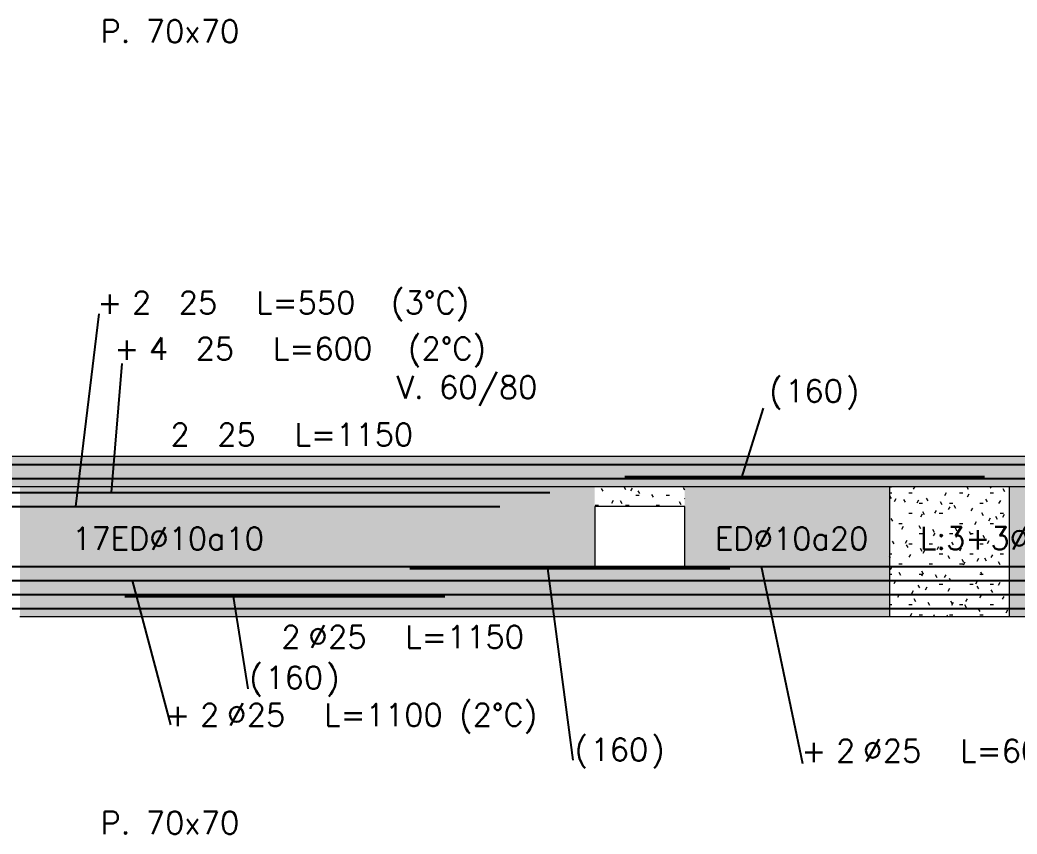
# Model space of a CAD drawing. Extents: x -10459 to 16942, y -13088 to 14608.
# Drawn here: x 2475.8 to 2974.5, y 2378.3 to 2785.5 of the extents above; entities that cross this region are included whole.
import ezdxf
from ezdxf.enums import TextEntityAlignment as Align

# ---------------------------------------------------------------- set-up
doc = ezdxf.new("R2010")
doc.units = 0
doc.header["$LTSCALE"] = 30
doc.header["$MEASUREMENT"] = 0
doc.linetypes.add("EJE1-1'$0$RLE-PROYECCION", pattern=[0.71438, 0.47625, -0.23813])
doc.layers.get('0').update_dxf_attribs({"linetype": 'CONTINUOUS'})
doc.layers.add("EJE1-1'$0$RLA-ACHURADO", color=30, linetype="EJE1-1'$0$RLE-PROYECCION", lineweight=15, transparency=0.7)
doc.layers.add("EJE1-1'$0$RLA-CONTORNO", color=30, linetype='CONTINUOUS', lineweight=15)
doc.layers.add("EJE1-1'$0$RLA-TEXTOS-1", color=9, linetype='CONTINUOUS', lineweight=9)
doc.layers.add("EJE1-1'$0$RLA-FE", color=7, linetype='CONTINUOUS')
doc.layers.add("EJE1-1'$0$RLA-TEXTOS-FE", color=9, linetype='CONTINUOUS')
doc.styles.add("EJE1-1'$0$RomanS", font='romans.shx', dxfattribs={"height": 11.25})
pattern_1 = [(0, (-234.281, -2576.79), (20.32, 5.08), [1.676, -13.564, 1.676, -13.564, -81.28]), (0, (-234.281, -2576.79), (20.32, 5.08), [-30.48, 1.676, -28.804, 1.676, -13.564, -35.56]), (0, (-234.281, -2576.79), (20.32, 5.08), [-76.2, 1.676, -8.484, 1.676, -23.724]), (120, (-226.661, -2574.25), (-14.559409, 15.057636), [1.676, -13.564, 1.676, -13.564, -81.28]), (120, (-226.661, -2574.25), (-14.559409, 15.057636), [-30.48, 1.676, -28.804, 1.676, -13.564, -35.56]), (120, (-226.661, -2574.25), (-14.559409, 15.057636), [-76.2, 1.676, -8.484, 1.676, -23.724]), (240, (-224.121, -2564.09), (-5.760591, -20.137636), [1.676, -13.564, 1.676, -13.564, -81.28]), (240, (-224.121, -2564.09), (-5.760591, -20.137636), [-30.48, 1.676, -28.804, 1.676, -13.564, -35.56]), (240, (-224.121, -2564.09), (-5.760591, -20.137636), [-76.2, 1.676, -8.484, 1.676, -23.724])]

# ---------------------------------------------------------------- blocks, each defined once
blk = doc.blocks.new('*U212')
at = {"layer": "EJE1-1'$0$RLA-FE"}
blk.add_line((0, 0), (1068.21, 0), dxfattribs=at)
at = {"layer": "EJE1-1'$0$RLA-FE", "color": 3, "style": "EJE1-1'$0$RomanS", "flags": 8}
for tag, p in [('F=', (558.02, 9.32)), ('NUM', (572.42, 9.32))]:
    blk.add_attdef(tag, text='', height=11.25, dxfattribs=at).set_placement(p, align=Align.RIGHT)
at = {"layer": "EJE1-1'$0$RLA-FE", "color": 3, "style": "EJE1-1'$0$RomanS"}
for tag, p, flags in [('PHI', (576.32, 9.54), 14), ('DIAM', (586.18, 9.32), 12), ('MINUS', (608.19, 9.32), 13), ('MARK', (621.59, 9.32), 13), ('TEXTO_FE1', (624.89, 9.32), 8), ('TEXTO_FE2', (692.41, 9.34), 8), ('TIPO', (573.8, -75.78), 13), ('NVECES', (559.93, -94.72), 13), ('NUMFE', (563.86, -114.48), 13), ('CAPA', (572.06, -133.6), 13), ('DESPLAZA', (278.34, -151.59), 13), ('ESPACIO', (284.39, -169.95), 13), ('CANT', (298.23, -188.75), 13)]:
    blk.add_attdef(tag, p, '', height=11.25, dxfattribs=dict(at, flags=flags))
blk = doc.blocks.new('*U94')
at = {"layer": "EJE1-1'$0$RLA-FE"}
for p, q in [((0, 0), (1068.21, 0)), ((1068.21, 0), (1118.21, 0)), ((1118.21, 0), (1150, 0)), ((1150, 0), (1150, 0))]:
    blk.add_line(p, q, dxfattribs=at)
at = {"layer": "EJE1-1'$0$RLA-FE", "color": 3, "style": "EJE1-1'$0$RomanS", "flags": 8}
for tag, p in [('F=', (483.44, 36.32)), ('NUM', (497.85, 36.32))]:
    blk.add_attdef(tag, text='', height=11.25, dxfattribs=at).set_placement(p, align=Align.RIGHT)
at = {"layer": "EJE1-1'$0$RLA-FE", "color": 3, "style": "EJE1-1'$0$RomanS"}
for tag, p, flags in [('PHI', (501.74, 36.54), 14), ('DIAM', (511.6, 36.32), 12), ('MINUS', (533.62, 36.32), 13), ('MARK', (547.01, 36.32), 13), ('TEXTO_FE1', (550.31, 36.32), 8), ('TEXTO_FE2', (617.83, 36.34), 8), ('TIPO', (573.8, -75.78), 13), ('NVECES', (559.93, -94.72), 13), ('NUMFE', (563.86, -114.48), 13), ('CAPA', (572.06, -133.6), 13), ('DESPLAZA', (278.34, -151.59), 13), ('ESPACIO', (284.39, -169.95), 13), ('CANT', (298.23, -188.75), 13)]:
    blk.add_attdef(tag, p, '', height=11.25, dxfattribs=dict(at, flags=flags))
blk = doc.blocks.new('*U208')
at = {"layer": "EJE1-1'$0$RLA-FE"}
for q in [(0, 0), (1118.21, 0)]:
    blk.add_line((0, 0), q, dxfattribs=at)
at = {"layer": "EJE1-1'$0$RLA-FE", "color": 3, "style": "EJE1-1'$0$RomanS", "flags": 8}
for tag, p in [('F=', (447.9, 36.32)), ('NUM', (462.31, 36.32))]:
    blk.add_attdef(tag, text='', height=11.25, dxfattribs=at).set_placement(p, align=Align.RIGHT)
at = {"layer": "EJE1-1'$0$RLA-FE", "color": 3, "style": "EJE1-1'$0$RomanS"}
for tag, p, flags in [('PHI', (466.21, 36.54), 14), ('DIAM', (476.06, 36.32), 12), ('MINUS', (498.08, 36.32), 13), ('MARK', (511.48, 36.32), 13), ('TEXTO_FE1', (514.78, 36.32), 8), ('TEXTO_FE2', (582.3, 36.34), 8), ('TIPO', (598.8, -75.78), 13), ('NVECES', (584.93, -94.72), 13), ('NUMFE', (588.86, -114.48), 13), ('CAPA', (597.06, -133.6), 13), ('DESPLAZA', (278.34, -151.59), 13), ('ESPACIO', (284.39, -169.95), 13), ('CANT', (298.23, -188.75), 13)]:
    blk.add_attdef(tag, p, '', height=11.25, dxfattribs=dict(at, flags=flags))
blk = doc.blocks.new('*U95')
at = {"layer": "EJE1-1'$0$RLA-FE", "color": 6}
blk.add_line((0, 1), (180, 1), dxfattribs=at)
at = {"layer": "EJE1-1'$0$RLA-FE", "color": 3, "style": "EJE1-1'$0$RomanS", "flags": 8}
for tag, p in [('(', (75.66, 38.14)), (')', (113.99, 38.14)), ('EMP', (94.68, 38.14))]:
    blk.add_attdef(tag, text='', height=11.25, dxfattribs=at).set_placement(p, align=Align.CENTER)
blk = doc.blocks.new('*U213')
at = {"layer": "EJE1-1'$0$RLA-FE"}
for p, q in [((0, 0), (518.21, 0)), ((518.21, 0), (568.21, 0)), ((568.21, 0), (600, 0)), ((600, 0), (600, 0))]:
    blk.add_line(p, q, dxfattribs=at)
at = {"layer": "EJE1-1'$0$RLA-FE", "color": 3, "style": "EJE1-1'$0$RomanS", "flags": 8}
for tag, p in [('F=', (394.72, 66.32)), ('NUM', (409.12, 66.32))]:
    blk.add_attdef(tag, text='', height=11.25, dxfattribs=at).set_placement(p, align=Align.RIGHT)
at = {"layer": "EJE1-1'$0$RLA-FE", "color": 3, "style": "EJE1-1'$0$RomanS"}
for tag, p, flags in [('PHI', (413.02, 66.54), 14), ('DIAM', (422.88, 66.32), 12), ('MINUS', (444.89, 66.32), 13), ('MARK', (458.29, 66.32), 13), ('TEXTO_FE1', (461.59, 66.32), 8), ('TEXTO_FE2', (529.11, 66.34), 8), ('TIPO', (298.8, -75.78), 13), ('NVECES', (284.93, -94.72), 13), ('NUMFE', (288.86, -114.48), 13), ('CAPA', (297.06, -133.6), 13), ('DESPLAZA', (278.34, -151.59), 13), ('ESPACIO', (284.39, -169.95), 13), ('CANT', (298.23, -188.75), 13)]:
    blk.add_attdef(tag, p, '', height=11.25, dxfattribs=dict(at, flags=flags))
blk = doc.blocks.new('*U98')
at = {"layer": "EJE1-1'$0$RLA-FE"}
blk.add_line((0, 0), (1068.21, 0), dxfattribs=at)
at = {"layer": "EJE1-1'$0$RLA-FE", "color": 3, "style": "EJE1-1'$0$RomanS", "flags": 8}
for tag, p in [('F=', (483.44, -19.89)), ('NUM', (497.85, -19.89))]:
    blk.add_attdef(tag, text='', height=11.25, dxfattribs=at).set_placement(p, align=Align.RIGHT)
at = {"layer": "EJE1-1'$0$RLA-FE", "color": 3, "style": "EJE1-1'$0$RomanS"}
for tag, p, flags in [('PHI', (501.74, -19.68), 12), ('DIAM', (511.6, -19.89), 12), ('MINUS', (533.62, -19.89), 13), ('MARK', (547.01, -19.89), 13), ('TEXTO_FE1', (550.31, -19.89), 8), ('TEXTO_FE2', (617.83, -19.88), 8), ('TIPO', (573.8, -57.92), 13), ('NVECES', (559.93, -76.86), 13), ('NUMFE', (563.86, -96.62), 13), ('CAPA', (572.06, -115.74), 13), ('DESPLAZA', (277.18, -134.17), 13), ('ESPACIO', (283.22, -152.53), 13), ('CANT', (297.06, -171.33), 13)]:
    blk.add_attdef(tag, p, '', height=11.25, dxfattribs=dict(at, flags=flags))
blk = doc.blocks.new('*U222')
at = {"layer": "EJE1-1'$0$RLA-FE"}
for p, q in [((0, 0), (1068.21, 0)), ((1068.21, 0), (1118.21, 0)), ((1118.21, 0), (1150, 0)), ((1150, 0), (1150, 0))]:
    blk.add_line(p, q, dxfattribs=at)
at = {"layer": "EJE1-1'$0$RLA-FE", "color": 3, "style": "EJE1-1'$0$RomanS", "flags": 8}
for tag, p in [('F=', (354.93, -47.89)), ('NUM', (369.34, -47.89))]:
    blk.add_attdef(tag, text='', height=11.25, dxfattribs=at).set_placement(p, align=Align.RIGHT)
at = {"layer": "EJE1-1'$0$RLA-FE", "color": 3, "style": "EJE1-1'$0$RomanS"}
for tag, p, flags in [('PHI', (373.23, -47.68), 12), ('DIAM', (383.09, -47.89), 12), ('MINUS', (405.11, -47.89), 13), ('MARK', (418.5, -47.89), 13), ('TEXTO_FE1', (421.8, -47.89), 8), ('TEXTO_FE2', (489.32, -47.88), 8), ('TIPO', (573.8, -57.92), 13), ('NVECES', (559.93, -76.86), 13), ('NUMFE', (563.86, -96.62), 13), ('CAPA', (572.06, -115.74), 13), ('DESPLAZA', (277.18, -134.17), 13), ('ESPACIO', (283.22, -152.53), 13), ('CANT', (297.06, -171.33), 13)]:
    blk.add_attdef(tag, p, '', height=11.25, dxfattribs=dict(at, flags=flags))
blk = doc.blocks.new('*U97')
at = {"layer": "EJE1-1'$0$RLA-FE"}
for q in [(0, 0), (1068.21, 0)]:
    blk.add_line((0, 0), q, dxfattribs=at)
at = {"layer": "EJE1-1'$0$RLA-FE", "color": 3, "style": "EJE1-1'$0$RomanS", "flags": 8}
for tag, p in [('F=', (483.44, -47.89)), ('NUM', (497.85, -47.89))]:
    blk.add_attdef(tag, text='', height=11.25, dxfattribs=at).set_placement(p, align=Align.RIGHT)
at = {"layer": "EJE1-1'$0$RLA-FE", "color": 3, "style": "EJE1-1'$0$RomanS"}
for tag, p, flags in [('PHI', (501.74, -47.68), 12), ('DIAM', (511.6, -47.89), 12), ('MINUS', (533.62, -47.89), 13), ('MARK', (547.01, -47.89), 13), ('TEXTO_FE1', (550.31, -47.89), 8), ('TEXTO_FE2', (617.83, -47.88), 8), ('TIPO', (573.8, -57.92), 13), ('NVECES', (559.93, -76.86), 13), ('NUMFE', (563.86, -96.62), 13), ('CAPA', (572.06, -115.74), 13), ('DESPLAZA', (277.18, -134.17), 13), ('ESPACIO', (283.22, -152.53), 13), ('CANT', (297.06, -171.33), 13)]:
    blk.add_attdef(tag, p, '', height=11.25, dxfattribs=dict(at, flags=flags))
blk = doc.blocks.new('*U85')
at = {"layer": "EJE1-1'$0$RLA-FE", "color": 6}
blk.add_line((0, -1), (160, -1), dxfattribs=at)
at = {"layer": "EJE1-1'$0$RLA-FE", "color": 3, "style": "EJE1-1'$0$RomanS", "flags": 8}
for tag, p in [('(', (65.66, -47.26)), (')', (103.99, -47.26)), ('EMP', (84.68, -47.26))]:
    blk.add_attdef(tag, text='', height=11.25, dxfattribs=at).set_placement(p, align=Align.CENTER)
blk = doc.blocks.new('*U223')
at = {"layer": "EJE1-1'$0$RLA-FE"}
blk.add_line((0, 0), (1018.21, 0), dxfattribs=at)
at = {"layer": "EJE1-1'$0$RLA-FE", "color": 3, "style": "EJE1-1'$0$RomanS"}
for tag, p, flags in [('TIPO', (548.8, -57.92), 13), ('PHI', (398.62, -72.68), 12), ('DIAM', (408.47, -72.89), 12), ('MINUS', (430.49, -72.89), 13), ('MARK', (443.88, -72.89), 13), ('TEXTO_FE1', (447.18, -72.89), 8), ('TEXTO_FE2', (514.7, -72.88), 8), ('NVECES', (534.93, -76.86), 13), ('NUMFE', (538.86, -96.62), 13), ('CAPA', (547.06, -115.74), 13), ('DESPLAZA', (277.18, -134.17), 13), ('ESPACIO', (283.22, -152.53), 13), ('CANT', (297.06, -171.33), 13)]:
    blk.add_attdef(tag, p, '', height=11.25, dxfattribs=dict(at, flags=flags))
at = {"layer": "EJE1-1'$0$RLA-FE", "color": 3, "style": "EJE1-1'$0$RomanS", "flags": 8}
for tag, p in [('F=', (380.31, -72.89)), ('NUM', (394.72, -72.89))]:
    blk.add_attdef(tag, text='', height=11.25, dxfattribs=at).set_placement(p, align=Align.RIGHT)
blk = doc.blocks.new('*U90')
at = {"layer": "EJE1-1'$0$RLA-FE"}
for p, q in [((0, 0), (1118.21, 0)), ((1118.21, 0), (1168.21, 0)), ((1168.21, 0), (1200, 0)), ((1200, 0), (1200, 0))]:
    blk.add_line(p, q, dxfattribs=at)
at = {"layer": "EJE1-1'$0$RLA-FE", "color": 3, "style": "EJE1-1'$0$RomanS"}
for tag, p, flags in [('TIPO', (598.8, -57.92), 13), ('NVECES', (584.93, -76.86), 13), ('PHI', (526.74, -97.68), 12), ('DIAM', (536.6, -97.89), 12), ('MINUS', (558.62, -97.89), 13), ('MARK', (572.01, -97.89), 13), ('TEXTO_FE1', (575.31, -97.89), 8), ('NUMFE', (588.86, -96.62), 13), ('TEXTO_FE2', (642.83, -97.88), 8), ('CAPA', (597.06, -115.74), 13), ('DESPLAZA', (277.18, -134.17), 13), ('ESPACIO', (283.22, -152.53), 13), ('CANT', (297.06, -171.33), 13)]:
    blk.add_attdef(tag, p, '', height=11.25, dxfattribs=dict(at, flags=flags))
at = {"layer": "EJE1-1'$0$RLA-FE", "color": 3, "style": "EJE1-1'$0$RomanS", "flags": 8}
for tag, p in [('F=', (508.44, -97.89)), ('NUM', (522.85, -97.89))]:
    blk.add_attdef(tag, text='', height=11.25, dxfattribs=at).set_placement(p, align=Align.RIGHT)
blk = doc.blocks.new('*U91')
at = {"layer": "EJE1-1'$0$RLA-FE"}
for q in [(0, 0), (518.21, 0)]:
    blk.add_line((0, 0), q, dxfattribs=at)
at = {"layer": "EJE1-1'$0$RLA-FE", "color": 3, "style": "EJE1-1'$0$RomanS"}
for tag, p, flags in [('TIPO', (298.8, -57.92), 13), ('NVECES', (284.93, -76.86), 13), ('PHI', (226.74, -97.68), 12), ('DIAM', (236.6, -97.89), 12), ('MINUS', (258.62, -97.89), 13), ('MARK', (272.01, -97.89), 13), ('TEXTO_FE1', (275.31, -97.89), 8), ('NUMFE', (288.86, -96.62), 13), ('TEXTO_FE2', (342.83, -97.88), 8), ('CAPA', (297.06, -115.74), 13), ('DESPLAZA', (277.18, -134.17), 13), ('ESPACIO', (283.22, -152.53), 13), ('CANT', (297.06, -171.33), 13)]:
    blk.add_attdef(tag, p, '', height=11.25, dxfattribs=dict(at, flags=flags))
at = {"layer": "EJE1-1'$0$RLA-FE", "color": 3, "style": "EJE1-1'$0$RomanS", "flags": 8}
for tag, p in [('F=', (208.44, -97.89)), ('NUM', (222.85, -97.89))]:
    blk.add_attdef(tag, text='', height=11.25, dxfattribs=at).set_placement(p, align=Align.RIGHT)
blk = doc.blocks.new('*U224')
at = {"layer": "EJE1-1'$0$RLA-FE", "color": 6}
blk.add_line((0, -1), (160, -1), dxfattribs=at)
at = {"layer": "EJE1-1'$0$RLA-FE", "color": 3, "style": "EJE1-1'$0$RomanS", "flags": 8}
for tag, p in [('(', (85.81, -97.26)), (')', (124.15, -97.26)), ('EMP', (104.84, -97.26))]:
    blk.add_attdef(tag, text='', height=11.25, dxfattribs=at).set_placement(p, align=Align.CENTER)
blk = doc.blocks.new('*U214')
at = {"layer": "EJE1-1'$0$RLA-FE"}
for p, q in [((0, 0), (468.21, 0)), ((468.21, 0), (518.21, 0)), ((518.21, 0), (550, 0)), ((550, 0), (550, 0))]:
    blk.add_line(p, q, dxfattribs=at)
at = {"layer": "EJE1-1'$0$RLA-FE", "color": 3, "style": "EJE1-1'$0$RomanS", "flags": 8}
for tag, p in [('F=', (361.28, 96.32)), ('NUM', (375.69, 96.32))]:
    blk.add_attdef(tag, text='', height=11.25, dxfattribs=at).set_placement(p, align=Align.RIGHT)
at = {"layer": "EJE1-1'$0$RLA-FE", "color": 3, "style": "EJE1-1'$0$RomanS"}
for tag, p, flags in [('PHI', (379.58, 96.54), 14), ('DIAM', (389.44, 96.32), 12), ('MINUS', (411.46, 96.32), 13), ('MARK', (424.85, 96.32), 13), ('TEXTO_FE1', (428.15, 96.32), 8), ('TEXTO_FE2', (495.67, 96.34), 8), ('TIPO', (273.8, -75.78), 13), ('NVECES', (259.93, -94.72), 13), ('NUMFE', (263.86, -114.48), 13), ('CAPA', (272.06, -133.6), 13), ('DESPLAZA', (278.34, -151.59), 13), ('ESPACIO', (284.39, -169.95), 13), ('CANT', (298.23, -188.75), 13)]:
    blk.add_attdef(tag, p, '', height=11.25, dxfattribs=dict(at, flags=flags))
blk = doc.blocks.new("EJE1-1'")
at = {"layer": "EJE1-1'$0$RLA-ACHURADO"}
h = blk.add_hatch(dxfattribs=at)
h.set_pattern_fill('SAND - DENSE', color=256, style=0, pattern_type=2)
h.set_pattern_definition(pattern_1)
h.paths.add_polyline_path([(2119.733, 376), (2140.481, 376), (2140.481, 391), (-2429.52, 391), (-2429.52, 376), (1430.33, 376)], flags=0)
h = blk.add_hatch(dxfattribs=at)
h.set_pattern_fill('SAND - DENSE', color=256, style=0, pattern_type=2)
h.set_pattern_definition(pattern_1)
h.paths.add_polyline_path([(-72.019, 336), (-72.019, 376), (-359.519, 376), (-359.519, 311), (75.481, 311), (75.481, 376), (-27.019, 376), (-27.019, 336)])
h.paths.add_polyline_path([(237.981, 336), (237.981, 376), (135.481, 376), (135.481, 311), (570.481, 311), (570.481, 376), (282.981, 376), (282.981, 336)])
h = blk.add_hatch(dxfattribs=at)
h.set_pattern_fill('SAND - DENSE', color=256, style=0, pattern_type=2)
h.set_pattern_definition([(0, (-1381.781, -2125.79), (20.32, 5.08), [1.676, -13.564, 1.676, -13.564, -81.28]), (0, (-1381.781, -2125.79), (20.32, 5.08), [-30.48, 1.676, -28.804, 1.676, -13.564, -35.56]), (0, (-1381.781, -2125.79), (20.32, 5.08), [-76.2, 1.676, -8.484, 1.676, -23.724]), (120, (-1374.161, -2123.25), (-14.559409, 15.057636), [1.676, -13.564, 1.676, -13.564, -81.28]), (120, (-1374.161, -2123.25), (-14.559409, 15.057636), [-30.48, 1.676, -28.804, 1.676, -13.564, -35.56]), (120, (-1374.161, -2123.25), (-14.559409, 15.057636), [-76.2, 1.676, -8.484, 1.676, -23.724]), (240, (-1371.621, -2113.09), (-5.760591, -20.137636), [1.676, -13.564, 1.676, -13.564, -81.28]), (240, (-1371.621, -2113.09), (-5.760591, -20.137636), [-30.48, 1.676, -28.804, 1.676, -13.564, -35.56]), (240, (-1371.621, -2113.09), (-5.760591, -20.137636), [-76.2, 1.676, -8.484, 1.676, -23.724])])
h.paths.add_polyline_path([(-27.019, 366), (-27.019, 376), (-72.019, 376), (-72.019, 366)])
h = blk.add_hatch(dxfattribs=at)
h.set_pattern_fill('SAND - DENSE', color=256, style=0, pattern_type=2)
h.set_pattern_definition(pattern_1)
h.paths.add_polyline_path([(135.481, 311), (135.481, 376), (75.481, 376), (75.481, 311)], flags=0)
at = {"layer": "EJE1-1'$0$RLA-CONTORNO"}
for p, q in [((2140.481, 391), (-2429.52, 391)), ((-364.519, 376), (75.481, 376)), ((75.481, 376), (75.481, 311)), ((75.486, 376), (135.476, 376)), ((135.481, 376), (575.481, 376)), ((135.481, 311), (135.481, 376)), ((-359.519, 311), (75.481, 311)), ((75.481, 311), (135.481, 311)), ((135.481, 311), (570.481, 311))]:
    blk.add_line(p, q, dxfattribs=at)
blk.add_lwpolyline([(-72.019, 336), (-27.019, 336), (-27.019, 366), (-72.019, 366)], close=True, dxfattribs=at)
at = {"layer": "EJE1-1'$0$RLA-FE", "color": 2}
for p, q in [((-320.026, 462.324), (-331.748, 366)), ((-308.624, 437.466), (-313.931, 373)), ((12.308, 415.117), (1.315, 380)), ((-82.777, 239.008), (-95.4, 335)), ((32.115, 237.263), (11.39, 336)), ((-303.436, 329), (-284.208, 256.66)), ((-245.381, 274.74), (-252.764, 321))]:
    blk.add_line(p, q, dxfattribs=at)
at = {"layer": "EJE1-1'$0$RLA-FE"}
ref = blk.add_blockref('*U214', (-669.519, 366), dxfattribs=at)
ref.add_attrib('DIAM', '25', (-280.081, 462.324), dxfattribs={"color": 3, "height": 11.25, "style": "EJE1-1'$0$RomanS"})
ref.add_attrib('NUM', '2', dxfattribs={"color": 3, "height": 11.25, "style": "EJE1-1'$0$RomanS"}).set_placement((-293.832, 462.324), align=Align.RIGHT)
ref.add_attrib('TEXTO_FE1', 'L=550', (-241.369, 462.324), dxfattribs={"color": 3, "height": 11.25, "style": "EJE1-1'$0$RomanS"})
ref.add_attrib('TEXTO_FE2', '(3°C)', (-173.847, 462.342), dxfattribs={"color": 3, "height": 11.25, "style": "EJE1-1'$0$RomanS"})
ref.add_attrib('F=', '+', dxfattribs={"color": 3, "height": 11.25, "style": "EJE1-1'$0$RomanS"}).set_placement((-308.241, 462.324), align=Align.RIGHT)
ref = blk.add_blockref('*U213', (-694.519, 373), dxfattribs=at)
ref.add_attrib('DIAM', '25', (-271.643, 439.324), dxfattribs={"color": 3, "height": 11.25, "style": "EJE1-1'$0$RomanS"})
ref.add_attrib('NUM', '4', dxfattribs={"color": 3, "height": 11.25, "style": "EJE1-1'$0$RomanS"}).set_placement((-285.394, 439.324), align=Align.RIGHT)
ref.add_attrib('TEXTO_FE1', 'L=600', (-232.932, 439.324), dxfattribs={"color": 3, "height": 11.25, "style": "EJE1-1'$0$RomanS"})
ref.add_attrib('TEXTO_FE2', '(2°C)', (-165.41, 439.342), dxfattribs={"color": 3, "height": 11.25, "style": "EJE1-1'$0$RomanS"})
ref.add_attrib('F=', '+', dxfattribs={"color": 3, "height": 11.25, "style": "EJE1-1'$0$RomanS"}).set_placement((-299.803, 439.324), align=Align.RIGHT)
for name, p in [('*U94', (-1047.019, 380)), ('*U208', (-57.019, 380)), ('*U90', (-1204.519, 336)), ('*U222', (-1297.019, 322)), ('*U97', (-307.019, 322))]:
    blk.add_blockref(name, p, dxfattribs=at)
ref = blk.add_blockref('*U95', (-57.019, 380), dxfattribs=at)
ref.add_attrib('EMP', '160', dxfattribs={"color": 3, "height": 11.25, "style": "EJE1-1'$0$RomanS"}).set_placement((37.663, 418.143), align=Align.CENTER)
ref.add_attrib('(', '(', dxfattribs={"color": 3, "height": 11.25, "style": "EJE1-1'$0$RomanS"}).set_placement((18.637, 418.143), align=Align.CENTER)
ref.add_attrib(')', ')', dxfattribs={"color": 3, "height": 11.25, "style": "EJE1-1'$0$RomanS"}).set_placement((56.976, 418.143), align=Align.CENTER)
ref = blk.add_blockref('*U212', (-847.019, 387), dxfattribs=at)
ref.add_attrib('DIAM', '25', (-260.843, 396.324), dxfattribs={"color": 3, "height": 11.25, "style": "EJE1-1'$0$RomanS"})
ref.add_attrib('NUM', '2', dxfattribs={"color": 3, "height": 11.25, "style": "EJE1-1'$0$RomanS"}).set_placement((-274.594, 396.324), align=Align.RIGHT)
ref.add_attrib('TEXTO_FE1', 'L=1150', (-222.132, 396.324), dxfattribs={"color": 3, "height": 11.25, "style": "EJE1-1'$0$RomanS"})
ref = blk.add_blockref('*U91', (-164.519, 336), dxfattribs=at)
ref.add_attrib('DIAM', '25', (72.081, 238.105), dxfattribs={"color": 3, "height": 11.25, "style": "EJE1-1'$0$RomanS"})
ref.add_attrib('NUM', '2', dxfattribs={"color": 3, "height": 11.25, "style": "EJE1-1'$0$RomanS"}).set_placement((58.33, 238.105), align=Align.RIGHT)
ref.add_attrib('TEXTO_FE1', 'L=600', (110.792, 238.105), dxfattribs={"color": 3, "height": 11.25, "style": "EJE1-1'$0$RomanS"})
ref.add_attrib('PHI', '%%C', (62.225, 238.319), dxfattribs={"color": 3, "height": 11.25, "style": "EJE1-1'$0$RomanS"})
ref.add_attrib('F=', '+', dxfattribs={"color": 3, "height": 11.25, "style": "EJE1-1'$0$RomanS"}).set_placement((43.921, 238.105), align=Align.RIGHT)
ref = blk.add_blockref('*U224', (-164.519, 336), dxfattribs=at)
ref.add_attrib('EMP', '160', dxfattribs={"color": 3, "height": 11.25, "style": "EJE1-1'$0$RomanS"}).set_placement((-59.682, 238.74), align=Align.CENTER)
ref.add_attrib('(', '(', dxfattribs={"color": 3, "height": 11.25, "style": "EJE1-1'$0$RomanS"}).set_placement((-78.707, 238.74), align=Align.CENTER)
ref.add_attrib(')', ')', dxfattribs={"color": 3, "height": 11.25, "style": "EJE1-1'$0$RomanS"}).set_placement((-40.369, 238.74), align=Align.CENTER)
ref = blk.add_blockref('*U223', (-654.519, 329), dxfattribs=at)
ref.add_attrib('DIAM', '25', (-246.048, 256.105), dxfattribs={"color": 3, "height": 11.25, "style": "EJE1-1'$0$RomanS"})
ref.add_attrib('NUM', '2', dxfattribs={"color": 3, "height": 11.25, "style": "EJE1-1'$0$RomanS"}).set_placement((-259.8, 256.105), align=Align.RIGHT)
ref.add_attrib('TEXTO_FE1', 'L=1100', (-207.337, 256.105), dxfattribs={"color": 3, "height": 11.25, "style": "EJE1-1'$0$RomanS"})
ref.add_attrib('TEXTO_FE2', '(2°C)', (-139.815, 256.123), dxfattribs={"color": 3, "height": 11.25, "style": "EJE1-1'$0$RomanS"})
ref.add_attrib('PHI', '%%C', (-255.904, 256.319), dxfattribs={"color": 3, "height": 11.25, "style": "EJE1-1'$0$RomanS"})
ref.add_attrib('F=', '+', dxfattribs={"color": 3, "height": 11.25, "style": "EJE1-1'$0$RomanS"}).set_placement((-274.208, 256.105), align=Align.RIGHT)
ref = blk.add_blockref('*U85', (-307.019, 322), dxfattribs=at)
ref.add_attrib('EMP', '160', dxfattribs={"color": 3, "height": 11.25, "style": "EJE1-1'$0$RomanS"}).set_placement((-222.337, 274.74), align=Align.CENTER)
ref.add_attrib('(', '(', dxfattribs={"color": 3, "height": 11.25, "style": "EJE1-1'$0$RomanS"}).set_placement((-241.363, 274.74), align=Align.CENTER)
ref.add_attrib(')', ')', dxfattribs={"color": 3, "height": 11.25, "style": "EJE1-1'$0$RomanS"}).set_placement((-203.024, 274.74), align=Align.CENTER)
ref = blk.add_blockref('*U98', (-717.02, 315), dxfattribs=at)
ref.add_attrib('DIAM', '25', (-205.419, 295.105), dxfattribs={"color": 3, "height": 11.25, "style": "EJE1-1'$0$RomanS"})
ref.add_attrib('NUM', '2', dxfattribs={"color": 3, "height": 11.25, "style": "EJE1-1'$0$RomanS"}).set_placement((-219.171, 295.105), align=Align.RIGHT)
ref.add_attrib('TEXTO_FE1', 'L=1150', (-166.708, 295.105), dxfattribs={"color": 3, "height": 11.25, "style": "EJE1-1'$0$RomanS"})
ref.add_attrib('PHI', '%%C', (-215.275, 295.319), dxfattribs={"color": 3, "height": 11.25, "style": "EJE1-1'$0$RomanS"})
at = {"layer": "EJE1-1'$0$RLA-TEXTOS-1", "char_height": 11.25, "attachment_point": 5, "style": "EJE1-1'$0$RomanS"}
for s, insert, width, line_spacing_factor in [('P. 70x70', (-284.49, 603.719), 129.81884, 0.983083), ('V. 60/80', (-135.882, 423.75), 77.89617, 0.941778), ('P. 70x70', (-284.49, 207.719), 129.81884, 0.983083)]:
    blk.add_mtext(s, dxfattribs=dict(at, insert=insert, width=width, line_spacing_factor=line_spacing_factor))
at = {"layer": "EJE1-1'$0$RLA-TEXTOS-FE", "color": 9, "style": "EJE1-1'$0$RomanS"}
for s, p in [('17ED%%C10a10', (-285.414, 344.313)), ('ED%%C10a20', (26.54, 344.313)), ('L:3+3%%C10', (127.591, 344.46))]:
    blk.add_text(s, height=11.25, dxfattribs=at).set_placement(p, align=Align.CENTER)

msp = doc.modelspace()

# ---------------------------------------------------------------- block references
msp.add_blockref("EJE1-1'", (2835.3, 2176.19))

doc.saveas('drawing.dxf')
